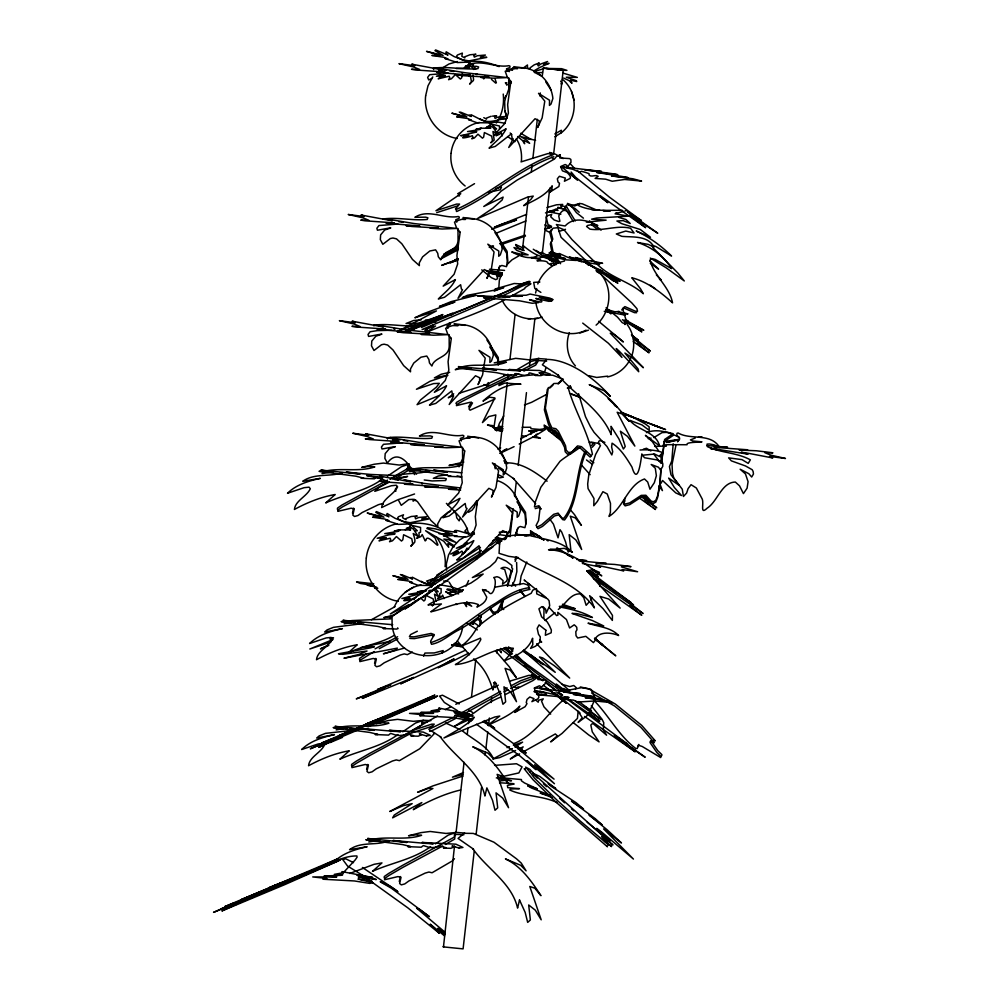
<?xml version="1.0" encoding="UTF-8"?>
<svg xmlns="http://www.w3.org/2000/svg" width="999" height="999" viewBox="0 0 999 999"><rect width="100%" height="100%" fill="white"/><g stroke="black" fill="none" stroke-linecap="round" stroke-linejoin="round"><path stroke-width="1.5" d="M405.332 529.907L408.728 527.372L410.527 527.484L413.324 528.983L418.281 536.575L413.236 533.516C413.823 536.338 416.571 541.87 413.661 543.444L410.851 546.241L412.699 543.606L411.775 538.711L403.608 534.74L402.809 539.822L401.486 541.046L396.416 536.55L392.445 540.796L389.548 541.745L390.809 539.71L390.122 538.236L379.021 540.859L381.106 539.01L386.288 537.837L377.185 538.249L388.948 534.815L394.617 534.228L395.042 533.628L384.765 533.616L398.464 531.306L400.162 529.895L394.468 531.018L400.162 529.895L410.514 529.92L409.74 525.874L410.527 525.049L420.554 527.447L420.542 532.155L418.956 532.767L419.155 535.889L416.72 538.349L420.866 536.588L422.202 534.577L425.187 540.934L426.011 540.184C426.423 534.128 434.802 543.269 437.275 545.217L437.937 544.892L435.002 537.912L425.586 530.719L443.718 541.221L448.701 547.265L447.877 543.593L454.333 546.815L454.17 545.841L443.856 539.06L448.176 539.61L455.994 542.494L441.371 533.728L426.885 528.496L427.46 527.709L435.264 528.846L446.216 531.868C435.851 524.775 422.24 522.09 409.715 523.551L417.295 530.719L415.534 531.031M429.657 730.681L429.657 731.343L432.929 730.244L456.481 718.031M456.256 68.556L469.293 68.019L468.519 64.023L469.305 63.212L473.551 64.223M485.914 128.234L488.948 125.974L490.546 126.074L493.044 127.41L497.39 133.591L492.969 131.456L494.18 140.072L490.834 142.82L492.482 140.472L491.658 136.089L484.378 132.555L483.653 137.1L482.467 138.187L477.947 134.178L474.413 137.962L471.815 138.811L472.939 136.988L472.327 135.677C467.107 138.087 455.432 139.223 468.906 135.315L460.776 135.689L476.348 132.093L476.723 131.556L467.544 131.556L479.782 129.483L481.293 128.222L476.211 129.233L481.293 128.222L490.534 128.247L489.847 124.638L490.546 123.888L499.5 126.036L499.5 128.834M543.831 618.119L543.993 609.315L542.857 607.142M460.089 518.506L459.165 520.891L456.73 517.794L456.156 514.31L454.033 510.889M660.913 463.386L661.163 457.992L660.139 455.144M599.862 586.251L599.45 582.042L593.543 578.296M421.665 724.962L421.853 721.965L422.989 720.217L430.869 720.679M494.792 466.758L494.98 463.761M495.154 468.756L495.342 465.746M498.813 288.137L499.325 280.432L501.885 272.902M660.926 468.506L659.852 483.716L657.579 495.816L655.806 500.337L653.296 501.81L651.073 501.023L645.891 495.254L641.196 495.379L629.72 502.872L625.137 504.095L623.513 502.26L625.386 497.902M661.35 462.425L664.635 439.473L673.126 433.691L667.707 432.317L662.05 432.604L653.833 437.587M661.051 468.768L659.877 485.489L657.604 497.589L655.819 502.11L653.309 503.583L651.098 502.797L645.916 497.027L641.221 497.152L629.732 504.645L625.149 505.869L623.526 504.033L624.937 500.761M661.475 462.687L664.647 441.246L673.139 435.477M337.412 509.365L337.512 508.104L341.92 505.032L387.55 480.119M359.49 659.627L359.59 658.366L366.471 653.858M351.548 765.646L351.648 764.385L356.056 761.313L369.63 753.408L404.358 734.977M384.203 877.759L384.303 876.498L388.711 873.426L402.285 865.521L454.333 837.087L454.508 834.078L455.644 832.342L464.722 833.104M673.189 443.831L671.803 460.876L669.442 466.583L670.928 474.662L679.27 485.414L668.631 478.084L674.387 487.524L681.505 495.529L675.786 492.919L662.537 480.482L660.951 483.341L659.777 483.591L662.449 490.621L658.803 486.001M472.539 533.566L472.727 531.593L474.45 534.015M462.475 72.777L461.688 77.797L460.377 78.996L455.369 74.563L451.461 78.746L448.588 79.695L449.837 77.685L449.163 76.224L438.199 78.821L440.259 76.985L445.379 75.824L436.388 76.249L448.002 72.852M563.623 699.799L563.686 699.737C546.628 713.96 535.264 735.077 513.836 743.606M474.213 851.26L463.086 948.875L443.469 946.902L454.52 845.978M456.118 832.042L464.06 762.312M467.232 734.427L467.944 728.221M468.469 723.576L469.006 718.93M471.466 697.24L475.711 660.052M479.595 625.961L480.831 615.122M499.537 450.874L507.305 382.704M507.842 378.059L508.191 374.95M509.952 359.465L515.072 314.523M521.778 255.644L522.14 252.547M522.664 247.902L528.496 196.766M531.318 171.978L532.017 165.784M532.904 158.029L537.325 119.306M539.972 96.054L540.322 92.957M542.257 75.912L543.406 68.044L563.186 70.355L553.646 154.021M476.148 834.215L481.443 787.736M485.152 755.194L485.502 752.097M485.864 749L487.799 731.955M488.511 725.761L489.385 718.019M491.158 702.522L491.683 697.876M496.803 652.934L497.152 649.837M501.748 609.552L502.809 600.262M510.039 536.725L513.224 508.841M514.635 496.441L516.221 482.505M518.169 465.459L526.461 392.632M529.458 366.296L534.94 318.256M542.345 253.184L549.762 188.112M477.547 500.599L475.337 516.608L476.111 524.975L472.515 535.339L461.6 547.152L473.826 540.634C470.229 548.526 462.699 553.896 456.743 560.002L462.962 558.291L479.058 545.741L479.82 550.062L480.894 550.774L476.436 559.353L425.487 595.779L422.477 597.502L438.711 585.539L410.601 605.444L404.907 608.94L419.742 598.538L389.785 617.794L409.053 604.595L390.322 613.948L426.448 590.084L418.906 594.467M547.352 389.26L544.393 409.89L548.339 423.876L550.899 429.558L554.857 430.307L557.38 432.942L564.535 447.265L565.234 451.798L567.557 454.183L570.791 453.696L576.56 447.515L580.456 448.276L590.109 457.08L591.458 455.906M519.817 584.752L521.091 576.048L526.81 561.95M641.882 453.871C640.946 459.99 637.824 486.975 631.967 467.057C626.61 458.254 620.879 448.838 612.075 443.169L611.625 447.003L612.712 451.76L611.813 454.945L607.055 446.603L594.043 432.317L590.496 426.785L585.489 416.708L578.583 393.706M675.861 445.704L672.04 464.41L672.489 473.314L673.788 478.009L682.28 489.248L683.441 496.478L686.613 493.094L688.086 488.598L691.046 484.677L696.353 488.012L701.748 498.126C704.745 502.222 699.275 515.746 707.08 508.241C717.632 501.535 721.465 482.305 735.351 482.055L739.547 485.876L743.443 493.618L747.102 488.174L748.076 481.68L745.466 473.938L740.147 469.23L748.85 473.726L751.685 477.023L753.458 474.013L753.121 471.491L752.197 469.717L745.504 465.959L731.393 460.876L728.633 457.867L741.995 459.627L748.226 463.374L750.374 459.852C737.012 452.497 721.003 453.022 707.255 446.578L707.03 444.105L709.415 443.981L714.16 444.867L719.717 447.49C710.464 432.355 690.858 440.447 678.109 432.967L676.985 433.341L676.785 435.177L679.645 438.074L677.634 441.783M484.99 76.199L483.778 78.896L483.166 77.86M352.485 513.124L353.596 508.154M374.563 663.386L375.674 658.416M366.621 769.405L367.732 764.435M399.275 881.518L400.387 876.548M425.661 95.729L427.984 85.839L432.792 76.923M451.061 153.322C452.572 138.212 464.66 125.187 479.545 122.44M366.308 557.991C367.982 541.558 380.819 527.072 397.028 523.763M462.674 626.935C457.043 665.596 396.865 665.147 392.195 625.886M506.106 95.692L504.682 101.573L504.92 110.664M535.564 293.032L536.663 288.511M569.343 332.617C565.359 343.743 567.12 357.192 575.436 365.884M631.655 356.181C635.426 345.691 633.978 333.616 627.26 324.638M661.65 755.731L661.925 754.67L657.804 750.686L650.961 740.709M507.217 585.826L511.213 570.966M507.767 586.138L511.763 571.278M624.937 324.563L625.486 322.527M594.48 700.224L595.129 697.926L591.321 689.647L589.922 688.998L581.368 687.699L566.72 690.496M638.199 746.665L638.823 744.455M584.802 452.01C575.324 473.014 578.109 499.975 563.811 518.294L561.888 517.969L558.091 513.111L553.708 514.31L541.745 524.725L537.275 527.035L536.088 525.486L538.586 520.504L540.172 507.467L538.923 505.719L534.453 506.955L535.427 501.648L540.834 487.262L559.989 461.338C566.258 456.143 573.351 452.41 579.795 447.552M586.001 452.285C576.223 473.701 579.07 501.198 564.572 519.967L562.662 519.63L558.853 514.785L554.47 515.971L542.507 526.386L538.036 528.696L536.85 527.147M476.473 500.974L474.325 507.117L472.14 510.114L468.543 512.275M590.821 600.049L591.72 597.502M499.687 266.046L497.102 273.301L498.076 276.785M515.521 534.34L517.594 528.533M515.084 536.251L518.194 527.547L520.267 526.498L524.912 527.684L526.248 522.202L525.474 512.287L514.198 494.892M514.997 559.702L516.033 556.967M515.147 561.488L516.695 557.405M502.784 599.999L497.602 610.963L494.83 612.375L492.782 611.588L490.372 608.166M503.446 600.474L497.752 612.749M589.66 711.263L593.993 701.298M575.536 689.098L576.148 687.599L573.738 685.489L569.792 686.575L561.6 684.178M455.944 403.621L456.481 402.41L461.638 399.363L511.463 375.075M427.834 583.453L428.096 582.879L426.848 583.791M465.996 586.213L468.606 580.569M545.879 367.757L545.017 370.954L541.383 373.801M537.762 284.003C542.32 272.552 552.347 263.611 564.485 261.064M631.006 357.417C626.922 367.32 617.894 374.687 607.454 376.948M496.291 123.014C502.247 114.623 504.358 104.196 503.234 94.068M394.18 607.28C398.776 595.991 409.041 587.15 421.116 585.002M452.959 546.915L448.539 554.982L446.366 563.923L446.528 570.054M511.75 585.926L514.697 580.531L516.858 571.578L516.62 562.437M468.531 406.93L471.316 402.122M546.041 692.944L536.101 690.671L534.09 691.62M503.758 415.959L499.488 423.126L496.74 430.906L493.931 427.547L495.841 414.91L488.761 416.595L482.467 422.565L494.88 397.914L489.547 397.202L482.992 401.123C493.394 391.633 506.356 383.404 520.954 384.203L504.745 383.054L498.963 385.602L499.3 384.303C510.152 376.623 524.712 375.462 537.674 374.613M408.853 463.936L407.717 465.684L407.53 468.693L394.218 476.386M409.215 465.934L408.079 467.682L407.904 470.679L398.576 476.073M422.215 723.95L423.351 722.215L427.472 722.09M324.238 743.83L324.45 745.054C320.866 752.846 309.34 756.98 308.566 765.734C321.241 758.853 335.065 753.209 349.313 750.786L339.835 759.203C359.041 750.536 380.544 747.302 397.939 734.552M589.085 712.612L586.488 716.258L578.109 722.402L582.23 717.744L578.159 711.226L577.434 718.418L562.087 733.378L550.674 741.895L557.305 735.826L555.332 733.94L522.302 752.397M504.445 98.239L506.618 95.242L508.778 89.098L508.703 77.672M459.003 466.833L462.612 458.691L462.537 447.252M554.757 136.776L561.276 132.805L561.363 130.232L554.857 133.953M498.051 778.745L501.248 777.784L521.428 779.545L521.403 780.806L524.512 782.966L537.412 788.848L527.659 785.776L531.443 787.999L550.399 795.441M414.31 499.3L412.949 500.998L415.734 499.85M677.597 441.458L679.645 439.123M588.96 602.16L586.151 605.319L583.791 597.714L580.382 593.93C570.591 592.994 565.309 604.67 558.316 609.427M596.091 325.137C610.277 312.974 613.324 290.135 601.785 275.187M578.071 205.045L579.72 203.509L582.167 203.784L597.115 210.24M591.47 445.591L594.13 442.669L589.348 442.445M592.232 447.252L594.892 444.33M343.132 872.926L355.232 859.889L357.105 857.167L356.893 855.956C343.057 855.706 330.02 864.235 316.945 868.456L322.714 866.32L273.551 885.776L268.631 887.899L281.393 882.841L241.571 899.487L260.789 891.682L213.536 912.362L340.771 859.577L334.303 861.65C343.032 853.009 355.432 849.375 367.12 846.752L349.563 849.674C360.402 841.545 375.05 845.579 387.2 841.495M531.58 535.464L530.956 534.178L524.512 536.026M561.276 132.805C577.722 120.067 578.796 92.495 562.412 79.283M431.343 587.275L432.055 586.525L431.318 585.177L432.942 585.002M453.121 546.69L459.54 539.997L464.81 536.8M566.071 206.331L564.872 207.58L573.314 221.566M454.458 858.715L452.31 860.938L432.067 872.764L428.921 872.04L425.174 873.101L408.891 880.956L404.745 883.94L401.311 884.877L399.65 883.516L401.036 877.297L397.927 876.598L384.565 879.744L384.665 878.483L389.086 875.411L402.647 867.507L442.707 846.003M431.705 580.419L429.083 583.029L432.367 583.516L435.002 580.894M554.994 612.649L545.142 620.466M506.68 264.885L512.075 259.777L518.518 256.056M499.25 540.284L497.689 541.758L499.35 541.408L492.532 546.678L482.492 552.197M549.812 388.037L552.922 385.139M562.4 379.395L558.066 383.404L553.896 383.516L549.762 387.4L548.326 387.649L545.367 408.266L549.313 422.265L551.885 427.934L555.844 428.696L558.366 431.331L565.521 445.654L566.208 450.187L568.543 452.572L571.765 452.085L577.547 445.891L581.43 446.665L591.096 455.469L592.444 454.295C587.612 431.031 574.45 410.489 568.156 387.624L570.329 385.776M558.166 384.016L561.413 381.006M498.251 133.579L496.078 135.777L499.787 134.203L500.974 132.405L502.36 135.827M552.335 229.595L549.687 231.98L551.91 240.584L550.337 243.831L552.172 253.496L558.029 262.587M442.707 571.59L435.389 577.484L435.926 578.758M568.256 388.311L570.441 386.463M397.365 486.588L395.292 489.31L395.854 491.246M556.106 264.673L553.146 262.962L556.418 263.524L558.041 262.45L556.843 261.688L542.582 256.83L539.185 258.217L531.006 257.617L540.634 259.503L540.072 260.152C530.044 261.788 547.739 259.24 547.727 263.049L551.585 265.297C548.089 262.687 553.621 263.124 555.082 264.648M464.185 68.007L467.532 65.509L469.293 65.609L472.065 67.095L473.838 69.48M435.726 577.385L431.193 580.769M413.836 599L415.921 597.315M421.166 593.106L423.539 591.208M621.69 309.94L624.025 308.079L634.427 312.65L636.663 312.724M423.376 591.308L419.717 593.98M523.488 67.882L527.46 64.997L527.447 68.069L530.244 68.906L530.119 67.82L534.228 64.835L539.273 62.937L537.537 64.373L538.299 65.984L540.746 63.998L547.564 61.526L543.481 64.673L549.075 63.324L539.71 67.482L534.253 70.692L534.552 71.716M467.432 528.321L464.847 531.031L466.933 532.704L469.018 532.979M390.022 479.358C400.861 471.228 415.522 475.262 427.672 471.178M517.519 753.745L510.252 758.99L519.63 753.858M469.955 624.687L478.184 619.005L478.309 617.195M421.94 592.245L492.944 546.84L476.436 559.353L502.759 530.606L506.843 532.567L506.918 535.701L505.332 539.398L509.84 529.757L512.475 513.011L506.218 505.194L517.232 512.112L517.145 517.295L518.718 515.921L520.579 510.339C518.306 497.34 510.776 484.977 497.652 480.694M421.366 327.51L490.284 298.127M505.182 450.062L499.925 453.121M481.268 550.437L426.998 584.315M479.97 553.758L432.105 583.678M643.393 449.163L646.49 448.264L650.861 450.986M433.504 324.812L424.95 330.644L427.197 329.907M480.457 547.365L436.613 575.299M441.446 68.556L448.963 63.998L457.38 61.538M413.411 587.25L404.982 592.37M423.601 656.156L424.962 653.059L434.29 652.934L443.156 650.574L441.97 653.246M387.4 476.198L401.448 466.708L409.203 464.085M371.378 619.767L394.98 606.68M402.722 731.78L415.584 722.989L423.339 720.366L413.361 721.328L397.54 719.355L388.311 720.529L375.886 723.651L383.029 722.739L388.961 723.189C373.102 728.583 355.457 723.825 339.073 727.397L336.163 729.894L343.693 728.608M435.377 843.905L448.239 835.102L455.994 832.479L446.016 833.441L430.194 831.468L420.966 832.642L408.554 835.763L415.684 834.852L421.615 835.301C405.769 840.708 388.124 835.938 371.728 839.522L368.818 842.007L376.348 840.733M375.1 648.826L397.602 636.75M374.238 651.535L359.952 660.351L359.852 661.613L373.214 658.466L376.323 659.153L374.925 665.371L376.598 666.745L380.02 665.809L384.178 662.812L400.449 654.969L404.208 653.908L407.355 654.632L412.375 652.072M512.4 748.601L492.807 759.015L499.488 757.667L515.596 750.549M514.997 747.09L522.614 742.12L513.449 745.379M405.694 734.215L437.562 715.933M412.712 732.354L369.992 755.394L356.418 763.298L352.01 766.37L351.91 767.632L365.259 764.485L368.381 765.172L366.983 771.39L368.656 772.764L372.078 771.827L376.236 768.83L392.507 760.988L396.266 759.927L399.413 760.651L419.655 748.813L434.64 733.291L433.928 732.654M445.379 844.467L454.695 839.073L454.882 836.076L456.006 834.327L463.898 834.777M474.537 183.654L457.654 193.756L460.751 193.756L435.951 210.752L456.58 204.083L459.577 204.096L455.507 208.903L455.856 209.603C489.96 194.68 517.944 167.482 553.084 154.795L551.535 153.546L547.752 153.634L521.003 161.913M453.696 393.793L448.251 397.777L453.221 395.604M458.404 714.622L500.511 691.408M460.564 715.808L501.311 693.331M382.592 478.933C365.609 491.496 344.405 494.28 325.699 502.934L335.177 494.517C320.929 496.928 307.105 502.584 294.43 509.453C295.204 500.699 306.73 496.565 310.314 488.773L309.066 487.162L304.058 487.687L287.512 493.256C296.228 484.615 308.629 480.969 320.329 478.359L302.759 481.281C314.323 472.977 329.682 477.085 342.57 472.727L341.845 472.614M492.682 540.696L498.026 538.523L501.748 541.096M430.606 846.665C413.211 859.427 391.695 862.661 372.49 871.328L381.968 862.911L374.101 864.31L349.737 873.463M505.469 694.48L532.966 680.569L538.161 676.822L539.248 676.548L537.799 679.557L545.591 680.069L546.341 680.868L545.242 683.641L539.735 688.698L540.596 686.55L539.497 685.764L534.852 687.762L534.59 691.77L537.862 693.531L538.548 695.217L538.861 697.327L537.799 698.963L531.893 701.673L533.99 698.626L529.82 696.99L527.035 699.4L526.248 702.534L526.985 703.646L525.099 706.718L514.772 712.424L517.919 709.789L519.842 706.106C510.976 714.984 499.1 720.092 487.837 725.249L499.787 716.046L494.692 717.032L443.918 737.961L461.063 727.984L472.352 719.979L474.338 717.27L454.308 726.36C470.042 717.12 483.279 704.095 500.499 697.19M465.509 650.187L415.671 673.289L377.497 689.485L390.734 684.727L356.281 698.863L384.116 688.461L362.287 698.388L413.661 677.409L400.649 683.828L443.494 664.572L454.07 658.865L438.024 667.707L449.7 662.624L468.556 653.221M503.146 450.724L506.868 448.738M504.483 689.298L507.13 687.886M511.101 685.776L520.379 680.843L532.529 676.485L531.768 675.312L528.583 675.424L509.465 681.256M503.971 691.932L507.942 689.822M510.589 688.411L521.191 682.779L533.341 678.421L532.567 677.235M386.588 482.817L342.282 507.017L337.874 510.089L337.774 511.351L351.136 508.204L354.245 508.903L352.847 515.109L354.52 516.483L357.942 515.546L362.1 512.562L378.371 504.707L382.13 503.646L383.316 504.208M379.27 648.663L397.977 638.748M454.295 716.832L428.846 729.42L434.24 724.15L431.755 724.15L411.825 730.669L420.492 725.823M537.837 255.607C529.632 260.327 519.393 255.844 511.75 251.923L522.802 254.695L528.134 254.857L516.645 250.324L513.961 247.54L524.138 250.499L518.981 248.177L516.421 246.303L515.646 244.505L523.663 248.214L523.364 245.791C529.07 250.537 535.327 255.107 542.582 256.83M547.502 393.931L531.605 402.31L524.438 404.982M520.666 438.761L535.651 431.019L544.667 428.434L545.729 429.233L534.69 436.176L519.193 444.068M445.542 252.809L457.929 246.366M516.071 370.154L531.068 361.451L536.763 359.952L539.01 358.404L529.607 359.89L515.696 358.329L494.18 362.887L506.418 362.175C490.384 368.918 470.517 361.039 455.269 369.692L464.16 368.032L470.691 368.132M445.292 709.69L450.537 706.98M455.769 704.283L498.301 685.139M519.505 371.104L535.139 363.124L538.036 358.541L546.153 359.091M518.693 373.763L477.46 393.494L462.125 401.361L456.968 404.408L456.418 405.619L469.88 402.322L472.502 402.922L469.018 408.916L470.067 410.202L494.905 399.013M523.901 371.104L535.626 365.122L538.523 360.539L546.64 361.089M514.098 446.653L500.199 453.221M518.306 749.287L523.126 746.852L520.417 750.749L520.779 751.423M458.004 249.887L441.308 258.666L442.445 257.193L458.441 248.064L443.643 254.133M515.022 141.608L513.723 141.334M505.169 299.413C479.283 313.748 452.485 321.278 425.699 332.642L435.539 326.011L422.102 329.508L495.329 298.339M509.228 297.39L524.8 288.574L525.087 287.55L530.968 283.816L529.97 283.304C518.918 286.226 509.44 294.081 498.139 297.14M456.855 604.482L455.532 604.208M417.32 631.218L410.601 634.565L409.403 636.65L413.986 636.863L431.044 633.428L434.34 634.64L430.606 641.221L431.093 642.544C454.87 634.502 473.951 615.584 495.604 603.246C506.243 596.141 516.708 589.235 529.545 587.649L527.647 584.902L523.513 583.566L511.775 585.676L506.68 585.052L495.392 587.112M464.223 543.693L466.57 542.544M507.954 374.238L486.738 384.415L458.916 393.356M563.186 70.355L543.144 68.169M443.044 946.702L444.243 946.528M394.568 635.139C380.07 644.043 362.712 645.466 347.777 653.184L357.255 644.767C343.007 647.19 329.183 652.834 316.508 659.715C317.282 650.961 328.808 646.828 332.392 639.035L331.144 637.412L326.136 637.936L309.59 643.518C318.306 634.865 330.706 631.231 342.407 628.621L324.613 632.005L327.148 629.882L333.404 627.347L361.313 623.751M415.821 703.895L416.77 703.446M319.043 867.444L319.98 866.995M327.972 645.304L320.429 648.863L328.808 645.391M494.255 291.184L499.737 288.661M497.939 449.15L500.674 447.902M472.839 534.49L466.146 537.062L454.42 536.376L457.142 535.988L453.271 535.464L445.342 536.138M467.732 543.031L456.368 548.226L465.222 545.879L450.711 554.083L458.479 551.623C446.328 558.953 457.292 554.857 461.863 551.098L462.737 552.247L462.038 554.345L464.36 552.834L466.97 548.164L468.656 548.938M418.082 702.859L434.915 695.079L362.45 725.724M321.291 866.408L338.124 858.641L224.688 906.667L234.066 902.909M322.515 743.244L317.819 745.416L320.829 744.193M233.866 903.183L221.041 908.965L224.038 907.754M452.422 314.298L449.95 315.384L452.647 314.21M447.589 575.686L442.669 577.847L448.039 575.499M332.605 637.874L329.932 639.048L333.541 637.874M385.364 717.082L389.523 715.284M392.295 714.085L396.441 712.287M399.213 711.088L403.371 709.29M406.131 708.091L410.289 706.293M292.732 878.833L296.89 877.035M299.65 875.836L303.808 874.038M306.581 872.839L317.657 868.044M333.054 639.497L309.827 649L330.731 642.07M324.5 744.967L318.656 747.389L333.042 740.796L322.315 745.104L324.712 744.018L361.85 728.308M494.592 296.341C506.793 292.857 517.295 284.678 529.233 281.306L530.232 281.818M367.869 726.872L435.751 697.065L366.133 726.498M491.708 229.258L516.558 220.005L502.609 223.888L494.318 227.273L526.498 214.398M525.874 220.966L496.653 233.042M330.145 742.557L342.52 737.374M490.497 298.376L465.784 308.629L425.761 323.127L442.744 314.972L418.406 323.127L397.764 331.393L436.413 310.926L414.897 317.769L422.677 314.011L454.907 302.035L439.41 306.456L451.011 301.661L476.111 295.292L469.842 295.667L462.225 297.752L467.32 295.329L499.737 289.161L503.771 287.562L495.067 289.036L514.148 283.504L521.341 283.928L529.108 281.968L493.231 297.227M553.846 156.706C518.706 169.393 490.721 196.591 456.605 211.513L456.256 210.814M571.84 205.657L579.72 203.509L574.675 206.019L567.432 203.409L569.33 205.294M452.372 313.286L411.6 329.945L433.429 320.005L405.594 330.407L442.682 314.535M441.009 577.434L447.802 574.637M332.205 738.81L321.478 743.119L351.011 730.531L325.462 733.366L319.205 735.901L316.671 738.024L334.465 734.64C322.764 737.25 310.364 740.883 301.648 749.537L318.194 743.955L323.201 743.431M457.155 259.965L450.149 262.812L458.329 259.877M558.891 231.468L565.509 229.308M389.36 482.092L379.021 487.437L374.775 491.321L391.321 485.751L396.328 485.227L397.577 486.85C393.993 494.63 382.467 498.776 381.68 507.529L398.151 499.637L414.56 493.981M395.104 479.832L407.592 476.423L392.557 478.871M491.133 116.271L486.538 118.069L486.501 119.131L483.803 117.632M432.654 578.808L427.997 580.631L427.947 581.705L426.536 580.993M463.474 772.514L452.46 777.185L462.887 774.475M458.191 259.066L441.633 265.372L456.843 259.977M483.141 590.859L486.038 589.772M421.953 483.841L422.614 483.591L421.653 483.391M454.832 259.852L458.141 258.666M551.411 261.463L552.622 261.014L543.019 255.195L551.535 259.84M457.33 205.994L436.7 212.662M432.555 726.086L412.624 732.604M502.759 244.043L525.511 236.026M507.017 747.627L509.515 746.74M489.248 247.365L492.882 246.104M544.954 229.333L551.423 227.123L545.229 228.671M499.962 243.681L525.199 235.14M496.303 777.946L518.868 772.926L522.077 766.857L516.495 763.748L494.58 765.384M545.479 212.949L560.539 207.555L562.674 204.433L556.48 204.807L547.04 207.542M489.71 247.465L492.157 246.641M500.312 243.893L502.809 243.057L500.699 243.756M586.063 330.145C565.709 340.759 539.66 325.624 536.076 303.733M579.895 333.004L588.448 330.157M607.704 376.136L596.715 377.46L588.648 375.636M490.684 247.04L493.543 246.091M404.558 648.039L383.416 653.808L395.042 650.249L397.377 648.114L343.956 658.229L359.128 654.382L367.033 651.023L342.669 654.32L338.461 653.783L370.517 647.864L374.313 646.803L360.789 647.564L390.247 641.296M432.142 78.284L428.746 79.957L427.597 77.435L429.657 74.713L440.834 73.776M390.809 478.583L394.692 477.597M695.316 437.987L690.459 439.897L692.732 440.996L701.96 441.833C698.363 442.482 685.526 441.908 687.05 444.73L668.356 444.667L663.036 445.104L666.333 446.041L654.657 446.403M439.048 395.554L417.058 404.67L420.579 399.9L436.376 387.15L439.31 383.329L433.691 383.566L416.433 389.26L430.119 381.231L447.877 375.299M559.315 606.368L564.535 606.381L575.199 608.728L562.449 604.233M450.512 511.351L448.226 512.037L441.009 517.907L437.712 523.851L437.774 526.66L430.931 520.504L417.357 501.473L413.124 499.3L408.766 499.562L401.261 505.332L398.751 500.686M502.297 300.437C508.866 314.972 527.035 322.552 542.032 317.07M460.589 789.997C443.806 793.93 428.284 801.373 413.299 809.677L421.84 802.559L392.632 817.844L394.255 815.059L412.175 803.621L403.334 805.669L389.772 811.5L432.917 788.498L428.783 788.286L417.594 792.294L432.917 785.901L463.061 776.023M625.262 210.889L626.573 210.514M392.669 615.234L383.828 617.632L390.971 616.72M443.519 536.201L449.275 534.74L441.808 534.14M495.666 188.661L501.498 187.113L500.337 189.748L488.361 192.457M623.938 211.226L615.084 213.823L628.658 216.146L596.59 218.019L591.62 219.181L606.131 220.167L586.326 222.153M428.746 471.066L429.82 470.804L425.487 470.417M646.44 432.617C657.379 428.271 669.305 432.342 679.245 437.337M388.286 841.383L389.36 841.121L388.636 841.008M567.307 388.062L571.266 387.113M678.721 439.96L666.495 442.445L678.296 439.523L664.01 441.546M468.993 60.902L486.788 57.33L480.307 57.193L485.402 55.045L477.372 55.719L474.313 57.118L473.726 55.232L475.911 54.208L469.955 54.783L464.872 56.768L464.822 57.942L461.838 56.281L462.375 53.084L457.467 54.995L456.618 56.119L457.53 57.48L462.013 59.69L468.993 60.902L469.143 62.063L457.392 62.562L444.98 58.529L447.952 58.891L443.893 57.268L431.868 55.444L439.735 55.382L426.548 51.361L443.094 55.444L434.977 50.612L435.664 49.95L447.989 55.057L445.804 53.347L446.191 51.798L454.145 56.593L468.056 61.938M479.895 118.706C488.012 124.8 497.527 119.106 506.368 118.581L500.511 118.456L505.119 116.508L497.852 117.12L495.079 118.382L494.555 116.671L496.528 115.759L492.482 116.146M410.214 522.714L428.234 519.093L421.678 518.956L426.835 516.77L418.706 517.47L415.596 518.868L415.01 516.958L417.22 515.934L411.188 516.508L406.031 518.518L405.994 519.705L402.972 518.031L402.522 516.87L403.509 514.785L398.526 516.72L397.677 517.857L398.589 519.243L403.134 521.478L410.214 522.714L410.364 523.876L398.464 524.388L385.876 520.304L388.898 520.679L384.777 519.03L372.602 517.182L380.569 517.12L367.207 513.036L383.978 517.17L375.749 512.287L376.448 511.613L388.936 516.795L386.713 515.059L387.113 513.486L395.179 518.356L409.265 523.763M421.253 581.281C425.237 584.053 430.819 584.952 435.502 583.691M648.226 438.661L651.036 438.124M536.013 434.428L537.325 434.19M438.836 70.43L441.558 69.942M392.669 440.01L400.099 439.872M474.238 69.118L475.986 68.806L472.564 65.322M495.017 129.246L496.59 128.971L489.822 122.552L497.902 122.09L505.244 123.277M441.608 579.295L436.451 580.394M436.575 591.945L438.174 591.67L435.052 588.473M331.056 472.077L322.028 473.613L324.937 471.128C341.321 467.544 358.978 472.315 374.825 466.908L368.893 466.458L361.75 467.37L374.175 464.248L383.404 463.074L399.225 465.047L407.517 463.898M418.319 470.154L409.29 471.69L412.2 469.193C428.583 465.609 446.228 470.379 462.087 464.985L456.156 464.535L449.013 465.447L463.823 462.05M351.636 622.589L344.106 623.875L347.015 621.378L351.948 620.579L390.759 618.868M449.687 372.315L441.158 374.263L434.378 377.897L447.377 375.174M534.078 688.211L540.471 688.086L547.976 689.322M500.387 780.881L506.78 780.119L511.5 780.731L498.314 778.858M543.756 68.706L533.853 71.616L534.852 72.74M700.074 437.137L701.947 436.888L698.438 437.075M535.214 508.616L539.685 507.38L540.934 509.128M488.848 545.741L491.296 544.917L498.114 539.647L496.453 539.997L498.026 538.523L495.317 537.587M445.579 581.543L448.076 581.143L443.556 581.056M421.253 319.78L413.598 320.517L406.056 323.489L416.77 323.351L419.068 323.976L418.369 325.662C403.496 327.085 388.611 323.089 373.788 325.237L373.963 325.911M447.327 474.762L438.361 475.999L433.316 478.334L444.031 478.196L446.328 478.821L445.629 480.507L432.092 480.956L424.25 479.982M576.348 260.464L565.059 259.79L547.052 254.807L565.521 258.666L552.285 254.733L548.988 252.959L560.589 255.919L550.486 251.698L559.802 254.72L559.178 253.471L568.006 257.417L580.806 261.476L598.176 264.385L599.6 264.448L594.318 262.437L602.609 263.311L591.308 260.789L592.981 260.739L587.949 260.951L577.222 257.892L575.399 257.555L580.032 259.59L569.18 257.03L581.755 261.588M533.791 432.305L530.694 432.617L531.031 434.328M397.927 224.051L378.933 225.549L376.873 228.272L377.422 230.22C380.656 229.782 386.526 228.384 390.771 227.922L384.677 230.032L380.631 234.877L380.332 239.648L382.829 244.293L390.334 238.524L392.957 238.012L396.516 238.861L401.848 243.781L412.5 259.465L419.355 265.622L419.293 262.812L422.589 256.88L429.795 250.999L435.614 249.862L437.737 253.284L438.311 256.768L440.734 259.852L441.67 257.467C446.228 250.499 457.954 250.499 458.054 239.935L457.979 228.509M402.485 442.794L383.491 444.305L381.431 447.028L381.98 448.963C385.214 448.539 391.084 447.14 395.329 446.678L389.235 448.788L385.189 453.621L384.877 458.404L387.387 463.037C397.889 448.264 409.665 463.911 414.597 474.6M640.034 450C647.502 449.5 655.344 449.937 662.312 452.397L659.715 456.555L654.582 454.046L642.482 455.219L644.517 457.742L656.73 459.865L662.287 462.287L662.837 463.936L662.712 466.483L660.539 470.042L658.478 467.232L651.186 464.485L655.294 468.219L656.368 475.711L654.32 482.729L649.974 489.223L647.714 482.03L644.492 478.971C627.921 484.89 623.813 507.205 608.99 516.446L610.401 512.362L610.489 503.334L607.255 493.993L602.909 491.695L597.315 501.486L593.781 505.744L593.968 498.451L588.061 488.623L587.674 484.003L588.811 474.812L595.629 454.408L600.474 445.579L598.326 443.206L598.838 441.246L599.949 440.596L604.87 442.332M471.316 533.016L473.826 532.817M382.629 219.043C397.44 216.908 412.337 220.891 427.21 219.468L427.909 217.782L425.611 217.158L414.885 217.295C428.509 208.516 443.968 219.193 458.241 216.508L459.265 217.033L459.103 218.356L455.756 219.743L456.805 222.178M398.426 479.595L396.74 479.72L398.289 479.882M393.768 329.058L395.354 328.746L394.393 328.546M542.544 430.007L528.671 430.969L536.5 431.393M526.023 535.939L528.846 535.751M546.203 68.444L561.588 68.681L566.92 70.367L558.391 70.242M426.973 584.84L429.47 584.715M469.293 65.609L465.247 66.371L469.293 68.019M490.546 126.074L486.875 126.761L490.534 128.247M410.527 527.484L406.418 528.259L410.514 529.92M527.934 318.743L530.606 318.631M522.24 427.322L530.656 427.247L530.993 428.733L541.446 429.558M535.951 318.394L537.799 318.319M604.033 211.276L610.177 211.064L602.809 210.477M536.363 72.702L542.432 72.54M461.663 476.898L448.326 476.323L451.061 476.248L443.044 474.25L406.281 469.38L420.092 470.192L408.116 468.131L441.558 471.69L447.352 472.09L433.504 470.154L461.8 472.789M381.78 478.946L376.511 477.097L374.413 478.821L361.076 478.246L363.798 478.171L355.781 476.173L319.031 471.303L332.842 472.115L320.854 470.054L357.929 473.888L360.09 474.013L346.241 472.077L370.641 474.45L400.674 475.786M439.098 533.803L452.297 533.953L444.343 531.456L444.867 530.669L456.655 532.38L454.445 531.331C454.22 527.672 471.191 536.588 474.125 533.691M499.275 532.205L506.843 532.042M545.679 694.367L538.061 694.954M392.083 330.232L377.347 330.619L370.105 331.743L368.032 334.465L368.594 336.413C371.815 335.976 377.684 334.578 381.93 334.116L375.849 336.226L371.79 341.059L371.491 345.841L374.001 350.487L381.506 344.717L384.116 344.193L387.674 345.055L393.007 349.962L403.671 365.659L410.514 371.815L410.452 369.006L413.748 363.062L420.966 357.192L426.773 356.044L428.896 359.465L429.47 362.949L431.893 366.046L432.829 363.661C437.387 356.693 449.113 356.693 449.213 346.129L449.138 334.702M426.186 590.933L422.677 590.921L417.52 591.932L422.677 590.921L421.141 592.195L408.753 594.293L418.044 594.293L401.885 598.488L410.127 598.101C396.466 602.06 408.304 600.911 413.586 598.463L414.21 599.8M428.534 590.933L432.043 590.933L429.907 590.197M622.352 210.352C607.879 210.015 592.419 211.838 578.883 205.757M550.099 549.263L559.902 550.362L566.383 553.721M549.163 259.178L549.65 260.09L549.163 259.178L550.886 259.228L557.454 261.576M560.764 205.544L566.545 206.955M490.272 121.816L490.409 122.852L476.948 122.727L468.543 119.655L471.228 119.992L467.557 118.519L456.68 116.871L463.798 116.808L451.86 113.174L466.833 116.871L459.278 112.038M431.768 584.427L431.918 585.476L418.269 585.339L409.752 582.242L412.475 582.579L408.753 581.081L397.739 579.42L404.945 579.358L392.857 575.661L408.029 579.408L400.374 574.525M504.545 270.404L489.498 269.268M504.732 462.974C520.766 461.7 534.94 471.965 547.127 481.181M540.646 374.737L552.747 375.237L563.361 379.22M409.84 638.411L414.435 638.623L431.481 635.202L433.678 636.001M513.761 66.633L524.762 68.369M513.324 68.556L517.482 68.744M463.037 217.482L474.026 219.206M462.599 219.393L465.372 219.518M454.195 323.664L465.197 325.399M453.758 325.574L457.917 325.774M707.055 445.566L727.572 447.252L713.848 446.953L715.659 447.415L747.689 449.787L739.198 450.099L756.131 450.749L771.94 452.672L772.901 452.834L764.859 452.697L770.903 455.157L785.464 458.479L769.492 456.393L772.689 457.954L747.364 453.109L741.27 452.235L748.114 454.158L711.238 448.326M467.594 436.226L478.583 437.962M467.157 438.136L469.93 438.261M591.845 209.69L594.455 209.84M373.776 583.753L356.581 581.893L360.214 583.416L374.225 585.676M595.167 209.977L599.737 210.265M570.466 258.316L581.768 260.751M460.651 490.047L448.501 489.26L456.83 489.073L454.483 488.499L424.538 486.738L438.261 487.037L436.451 486.575L404.408 484.215L412.899 483.891L383.466 481.843L379.195 481.156L387.237 481.293L381.206 478.833L366.633 475.512L382.605 477.597L379.408 476.036L408.416 481.431L410.839 481.755L403.996 479.832L424.238 483.416L460.976 488.012M579.045 560.839L606.293 563.386L596.103 563.399L614.647 564.435L630.157 566.508L631.018 566.67L624.562 566.121L621.316 566.845L637.612 571.74L622.152 569.542L623.663 570.928L601.286 566.158L595.491 565.247L600.686 567.045L582.392 563.473M558.766 696.615L538.686 694.904M580.282 686.937L588.873 688.86L615.421 704.12L641.758 725.411L655.282 740.846L653.433 740.434M536.838 694.48L546.578 694.867L536.55 693.98M443.906 70.105L446.266 70.28M498.613 534.565L508.466 535.988M363.923 622.877L357.605 622.315M354.77 728.795L349.662 728.333M579.632 560.077L586.688 560.689L576.735 559.428M512.499 70.267L506.605 69.555M498.976 426.348L502.847 426.685M527.734 535.302L517.295 534.477L516.945 532.991M493.069 687.212L495.529 687.449M561.088 166.696L601.498 171.453L584.865 169.88L615.297 174.101L617.857 174.75L596.753 172.452L623.438 176.698L627.921 177.61L611.55 175.936L632.941 178.796L641.583 181.081L624.662 179.458L612.225 181.244L605.644 179.171L595.142 178.421L598.176 176.299C595.441 174.226 591.495 177.597 589.085 175.112L589.073 173.676L586.063 172.59L581.58 171.304L579.445 172.065L572.777 169.281L561.038 166.683M392.719 624.712L342.932 620.317L354.92 622.377L341.109 621.565L377.859 626.435L385.876 628.433L383.154 628.508L396.491 629.083L398.077 628.546L397.627 627.909M550.686 211.313L554.595 211.626L549.912 210.801M439.498 584.702L451.011 586.725L458.029 589.16M559.827 606.992C570.904 609.09 582.554 611.813 592.407 617.494L576.898 613.561L571.99 613.398L592.457 620.579L603.771 625.986L588.024 623.201C598.276 626.873 610.776 627.11 618.618 635.526C613.036 633.091 600.736 630.719 595.679 638.049L595.354 640.159L593.443 642.619L585.851 636.338L577.709 638.011L576.048 635.751L575.799 631.73L576.972 629.782L576.735 627.285L575.362 625.786L574.2 624.812L569.592 627.971L566.445 619.517L557.767 612.312L557.979 615.109L556.605 615.571L549.35 607.729M454.133 643.731L458.916 644.068L454.508 643.269M462.462 645.978L453.259 644.505M462.125 646.253L451.973 644.855M554.82 210.152L558.029 210.414L555.119 209.478M502.722 428.871L492.932 427.41L502.784 430.107M606.618 309.365L614.747 311.763L619.293 311.563L617.782 311.613L628.009 313.898L620.516 313.112L625.287 314.935L624 314.872L604.245 311.326M374.051 586.076L367.22 585.164L376.673 587.2M532.692 437.162L540.359 438.211L534.727 436.001M710.551 448.688L717.357 449.762L711.188 448.401M521.603 435.714L525.949 436.338M454.433 589.972L447.377 588.948L446.853 589.66L458.628 593.918M492.869 425.636L487.487 424.975L492.982 426.898M502.197 275.125L488.361 272.852L501.111 275.786M449.625 70.867L453.946 71.516M398.901 221.703L403.221 222.352M403.459 440.447L407.779 441.108M462.962 647.027L451.61 645.079M525.274 768.918L524.213 768.768L533.029 779.732L556.293 802.409L607.417 846.79L606.992 845.791M499.8 276.186L497.202 275.761L500.924 276.636M502.31 430.894L494.78 429.57L502.035 431.468M590.859 442.207L599.75 443.581M619.08 217.482L625.861 219.468L630.232 223.514L623.164 220.629L616.895 221.029L621.927 223.726L640.309 229.508L650.486 237.263L636.201 231.019C649.35 237.138 661.276 245.829 671.565 256.031L655.756 246.453L652.185 245.367L653.121 247.827L677.996 273.177L684.303 280.969L666.108 267.757L650.312 258.067M490.609 270.904L502.372 272.902L490.034 271.253M487.337 270.829L486.513 270.692L502.347 274.55M497.027 427.622L502.822 428.534M534.365 535.901L535.014 536.026M557.28 695.117L539.835 691.32L542.07 692.569L534.627 691.158M557.892 207.917L564.36 209.091L557.867 207.255M377.772 588.274L374.588 587.824L376.573 588.436M539.885 282.005L533.691 282.392L534.79 288.424L540.884 292.407M560.851 214.211L547.639 211.588M496.328 537.225L504.682 539.647M493.543 682.792L496.403 683.391M557.854 262.799L558.116 263.074M541.508 252.285L553.995 259.053L544.605 255.682C549.075 257.243 564.235 264.023 554.695 260.989M458.416 195.667L459.565 195.916M425.412 320.067L435.701 322.327M457.08 475.874L461.488 476.848M513.623 687.037L517.869 687.961L517.557 687.2L518.843 686.862M586.9 571.041L591.296 572.065L596.74 575.786L599.537 572.377L592.195 569.168M436.588 587.612L441.133 588.698L441.121 592.956L439.685 593.518L439.86 596.341L437.662 598.576L441.408 596.977L442.619 595.154L444.018 598.626M457.242 138.461C437.537 135.564 423.251 115.422 425.649 95.867M398.314 601.298C378.346 598.351 363.873 577.946 366.296 558.141M458.903 591.058L461.875 591.783M526.735 138.187L535.576 140.359M550.324 795.828L540.134 793.031L552.16 797.502M659.515 279.47L661.263 279.932L656.368 274.937M501.373 608.866L503.746 609.49L501.273 606.992M594.343 267.907L589.273 264.66L602.597 271.179L598.613 269.493L620.067 281.381L602.659 272.59L613.486 278.684L607.167 275.724L617.145 281.805L611.251 278.534L617.894 283.204L611.388 278.983L613.998 281.256L593.281 266.833L583.391 261.301M557.267 802.609C542.057 795.479 522.964 796.315 509.777 789.984L510.439 789.035L519.455 788.648L507.754 787.649L507.38 785.414L514.16 784.015L513.424 783.641L499.525 782.766M506.743 70.767L509.465 71.591M606.468 310.764L609.153 311.588M563.086 73.127L577.347 77.398L566.233 77.223L576.411 80.757L576.735 81.568L570.566 80.257L571.965 83.279L569.13 80.644L563.661 78.084M498.389 474.787L503.409 477.135L499.475 477.884L498.264 476.76M396.628 477.947L398.976 479.021M535.939 73.102L541.758 76.136M499.163 66.608C489.46 62.725 478.958 60.227 468.494 61.726L471.478 64.623M571.066 393.843L579.47 397.003M489.423 122.752L480.756 119.655L470.979 114.66M430.906 585.364L422.127 582.242L412.237 577.172M570.454 393.781L580.519 397.552M496.528 542.744L499.662 543.918M621.116 412.575L650.973 424.013M625.499 414.46L634.952 418.082L625.886 414.622M654.47 425.462L660.264 427.647M533.041 773.313L539.772 776.41L555.769 788.573L548.176 783.653L551.436 786.475L576.048 802.659L583.541 809.053L571.453 801.123L595.279 818.693L602.085 824.849L589.06 815.009L607.192 829.832L621.465 842.981L603.583 828.895L633.428 859.053L602.31 832.592L596.653 828.358L610.002 841.108L587.2 822.177M623.239 413.611L624.487 414.086M629.17 415.846L665.596 429.582L651.098 424.113L659.365 427.31M622.564 413.399L626.635 414.935M605.968 310.614L609.14 312.337M620.729 411.975L630.556 415.984L645.192 423.863L649.15 426.798L649.188 430.332L641.97 424.912L629.782 420.329C637.949 430.544 656.193 431.893 659.515 445.829L645.416 435.339L652.359 441.67L658.603 450.874M494.98 614.173L492.932 613.374L489.722 608.828M514.273 68.631L512.787 67.882L512.649 69.406M626.41 322.078L628.059 322.752L626.498 322.003M596.753 270.654L600.849 272.352M624.937 319.73L627.996 321.016L625.761 319.83M605.844 309.503L607.592 310.527M484.04 384.54L486.863 385.801L488.811 384.89L488.149 382.567M445.517 722.951L459.915 729.47M560.914 83.791L562.225 83.716L560.651 81.131M466.471 622.827L477.322 629.907M596.853 270.379L600.936 272.265M624.712 322.49L626.361 323.251L625.199 322.515M483.441 721.203L494.705 728.259L484.802 720.516M445.054 933.066L437.774 928.333L444.805 934.577M544.805 224.912L547.427 226.186L551.573 226.311L548.001 224.588L546.216 217.008L547.427 215.672L551.71 214.41L550.749 216.845L554.158 219.98L558.728 221.541L559.89 221.254L558.716 215.971C561.813 209.952 564.847 208.154 569.318 213.599M545.741 230.457L549.949 232.492M452.909 595.217L445.679 591.67L451.935 595.741M553.446 260.639L557.017 262.4M353.509 862.636L345.691 858.765L342.807 859.627L347.527 865.996L362.949 875.561L362.25 875.136L407.804 907.829L439.31 933.266L430.269 924.187L444.555 935.913M508.329 82.605L510.489 83.691M460.626 112.175L471.266 116.521L469.28 114.972M401.735 574.65L412.525 579.07L410.514 577.497M449.4 322.702L450.424 323.214L450.274 324.55L446.928 325.936L447.977 328.359M555.906 685.751L565.434 692.057M570.179 205.944L575.062 208.504L579.183 212.25M596.578 271.566L600.786 273.651L596.216 270.779M459.428 589.647L462.187 591.096M476.186 74.176L476.96 74.588L476.86 73.914M627.409 321.054L643.806 330.244L628.059 322.29L637.849 327.809L632.13 325.125L641.171 330.632L635.826 327.672L641.845 331.893L625.024 321.303M547.015 540.347L548.126 540.946M523.239 651.435L543.406 664.647L531.081 655.069M655.344 288.748L650.049 285.14M589.273 264.66L593.281 266.833M468.431 75.549L470.529 76.698L471.441 81.518L469.617 84.128L472.39 81.356C474.762 80.757 472.802 76.861 472.952 75.112M557.792 434.203L552.747 430.981M542.882 539.285L544.093 539.959M567.444 690.559L563.723 688.498L564.66 690.759M556.955 547.764L572.752 557.867M552.122 259.927L553.596 260.751M563.211 158.591L555.369 154.171L549.587 152.422L550.561 154.62M466.745 601.785L471.69 606.231L465.846 603.321L466.595 606.643L464.348 603.321M457.792 710.876L444.318 702.434L439.597 696.078L442.482 695.204L459.203 703.933M482.854 721.578L488.411 724.849L526.173 753.071L516.396 745.841L513.449 744.667L554.07 779.12L534.565 764.784L554.445 783.728L527.06 760.639L536.101 769.705L519.405 755.519L476.448 724.238M520.729 133.254L531.143 139.485L520.304 136.413L526.81 140.135L529.67 143.332L523.901 140.459L524.637 143.744L522.427 140.472L517.607 136.563M551.161 259.877L544.08 256.531L533.266 249.226M591.62 692.994L614.497 705.956L640.834 727.247L654.357 742.682L650.262 741.345L650.024 742.544L656.867 752.522L661.001 756.505L660.714 757.567L642.207 746.478L638.211 745.179L637.275 748.488L635.888 748.563C619.03 735.913 609.103 716.071 594.542 701.011M543.031 680.456L531.855 674.4L535.077 677.934M468.681 710.002L472.539 712.449M598.638 580.119L630.956 602.584L588.786 570.866M362.412 867.482L395.991 890.109L397.914 891.82L390.459 886.538L380.194 881.717L391.62 888.398L429.383 916.632L419.605 909.402L416.658 908.216L444.88 932.117M567.02 554.482L569.63 556.181M549.675 430.606L544.168 426.723L547.502 428.621L544.08 425.124L551.223 429.245M614.435 405.332L616.858 406.943L608.104 398.589M643.344 496.715L647.252 499.2L644.667 497.202M571.603 557.155L572.927 558.054M462.537 730.956C473.064 739.747 487.599 745.816 493.444 758.728L488.024 753.159L472.764 746.79C488.673 754.257 498.988 769.242 508.291 783.566L502.16 776.098L497.14 774.375L508.541 807.704L502.684 798.076L496.041 792.856L497.702 807.854L495.017 810.276L492.519 800.299L486.863 787.874L484.927 796.028C479.145 770.629 454.42 756.967 440.184 736.613L440.934 737.1L430.706 730.481M650.287 263.237L658.603 269.106L649.974 261.064M589.785 570.816L598.176 576.585L592.295 572.227M507.792 136.588L512.949 140.347M508.491 531.63L509.428 532.292M539.572 640.609L541.683 642.107L539.61 640.072M536.051 250.437L541.208 253.758L540.447 253.084M542.37 539.085L538.336 536.063L540.771 537.15L530.382 530.869L533.791 534.365L530.469 532.467L533.778 534.915M633.341 338.948L650.349 351.074L631.693 335.689M633.279 341.533L649.075 352.809L637.05 343.394M642.195 497.39L656.768 507.792L642.419 496.59M639.697 498.251L655.494 509.515L652.784 507.305M575.511 701.335L601.036 719.53L584.278 706.243L591.52 710.938L578.746 701.51M474.313 622.814L479.358 626.41M566.221 697.764L599.762 721.253L588.898 712.749M588.723 265.372L585.264 262.475M587.512 571.628L630.968 602.946L633.553 604.944L626.298 600.249L643.069 613.536L593.468 578.409M478.796 615.322L481.318 617.132M565.384 691.87L514.835 655.581M582.717 323.102L608.354 343.219L621.952 357.442L616.208 348.551L619.055 350.974L638.711 371.728L638.061 368.893L624.899 353.034L632.517 357.992L643.368 367.732L610.252 333.179L614.185 334.553L623.388 341.958L598.638 321.291M622.427 319.692L624.263 321.016L623.676 320.442M560.914 439.535L553.583 433.991M504.058 647.814L512.437 653.858M632.954 336.301L638.236 340.122L631.405 334.865M471.291 622.727L473.626 624.412L471.815 622.914M599.6 585.514L641.783 615.259L629.757 605.856M560.089 690.671L515.034 657.205M556.343 690.609L545.279 682.529M558.816 692.394L562.512 695.079M461.6 713.448L471.491 720.641M561.925 690.234L564.073 691.795M584.552 716.458L635.214 751.822L617.869 738.673L645.192 757.242L614.26 735.264L627.709 744.255L564.497 697.102M600.337 581.555L603.945 584.24M590.184 460.039L593.818 462.749M586.488 459.965L592.532 464.473M556.293 684.015L566.258 691.458M542.857 680.731L500.511 648.488M613.598 591.346L615.734 592.944M552.36 433.029L548.076 430.157L563.523 442.582M579.994 712.986L557.142 694.767L560.189 698.426L566.371 703.209L543.456 685.289M558.441 692.482L562.075 695.254M477.572 617.832L481.218 620.629M644.63 501.011L650.461 505.506M601.123 230.082L589.398 220.841M559.69 436.7L549.35 428.434L558.566 435.127M541.645 539.085L535.639 534.178L543.631 539.922M511.463 654.432L503.958 648.426M491.433 79.358L495.704 83.117L496.353 82.792L495.117 79.183M533.441 774.462L537.225 778.021M476.985 618.643L481.568 622.227M420.791 598.126L423.876 601.011L425.075 599.899L425.799 595.304L433.179 598.888L434.016 603.321M498.526 468.081L514.048 478.896L513.311 478.409L535.664 503.746M412.325 470.854L416.571 474.2M583.428 218.182L576.46 212.662L570.716 205.182L567.232 204.633L566.033 205.881L575.237 220.929M591.558 224.625L597.365 229.221M573.251 722.614L588.611 734.864L599.088 741.882L592.27 731.855L590.834 725.099L591.945 723.913L593.306 723.763L606.58 735.189L603.309 729.682L603.783 722.801L602.11 719.355L591.308 705.769M604.52 841.146L611.588 846.603L610.302 845.142M481.743 269.867L491.471 277.722L495.704 279.62L497.639 278.696L496.665 275.212L499.775 266.508L501.848 265.459L506.481 266.658L507.817 261.164L507.055 251.261L494.967 232.617M523.813 650.099L555.257 672.315L539.485 656.967L542.694 657.916L554.208 665.634L569.705 678.084L536.638 643.756M577.022 170.392L609.49 197.203L641.358 220.567L627.372 211.701L657.754 233.217L629.745 214.935L645.654 227.697L599.999 195.517L599.712 196.241L607.792 202.685L575.761 177.422L571.116 172.04L572.04 175.424L577.572 180.057L561.338 166.646M606.068 307.817L617.457 317.083L622.24 322.652L625.536 324.113L626.361 321.066L622.564 308.479L624.912 306.618L635.314 311.188L637.537 311.263L636.925 308.691L631.892 302.984L596.178 269.967M606.331 310.202L610.889 313.911M595.991 262.974C609.103 277.472 629.083 281.056 643.331 293.743L640.534 288.798L631.768 277.747C647.19 281.631 660.814 292.295 672.552 302.872C669.58 286.75 653.708 275.786 650.049 260.002L651.947 258.616L655.219 259.428L671.565 268.606C663.811 256.268 651.435 246.778 637.512 242.495L648.126 244.355L654.008 247.015C647.664 235.252 632.891 237.4 621.778 236.338L616.321 233.966L625.786 231.056L634.078 232.979L630.569 228.259C616.982 224.862 603.608 231.293 589.972 229.133L586.575 226.448L587.674 225.437L591.396 224.7L597.827 225.599C587.762 220.392 574.113 216.096 565.134 225.974L556.393 224.538L558.603 227.51L563.96 229.695L572.052 239.635L594.792 261.988M546.59 682.667L556.018 690.634M594.592 638.286L602.21 644.53L594.967 638.536M594.542 638.423L615.784 655.844L594.917 638.885M595.129 638.786L603.259 645.516M595.279 639.148L603.184 645.716M523.339 650.524L569.792 690.846M550.686 714.098L543.968 706.855L541.608 701.298L543.269 698.85L538.648 700.262L538.224 702.197L535.739 700.062M545.891 597.402L524.138 579.994L525.274 580.981M509.378 81.156L511.376 82.88M527.959 583.291L529.882 584.964M571.428 808.79L573.751 810.813M536.101 676.698L524.125 665.471M592.694 266.87L561.051 237.287L557.929 227.71L553.209 228.147L550.574 230.519L552.784 239.123L551.211 242.37L553.046 252.048L560.576 263.724M543.431 783.765L546.615 786.625M542.232 595.204L542.869 595.791M559.565 798.201L564.61 802.809M570.004 163.499L574.625 168.431M538.798 506.718L540.884 508.691M473.613 658.903C483.703 666.77 489.373 678.046 492.882 690.009L494.805 681.855L500.462 694.28L502.959 704.258L505.644 701.835L503.983 686.837L510.626 692.057L516.483 701.685L505.082 668.356L510.102 670.079L516.233 677.547L509.303 666.783L495.604 650.973M465.147 185.989C455.319 178.409 449.65 165.859 451.048 153.446M508.541 646.865L512.812 651.148M516.021 654.357L527.772 666.146M505.969 647.252L511.301 652.609M514.51 655.831L517.719 659.04M519.43 590.434L524.712 595.953M551.71 157.155L553.471 159.003M510.177 132.979L511.663 134.59M590.147 474.675L581.68 465.272M512.737 582.979L515.609 586.176M446.378 503.371C455.007 512.487 466.296 520.916 468.531 534.053M457.305 640.996L469.468 654.782M475.274 502.709L477.035 504.707M569.83 509.19L574.487 514.597L581.418 525.362L575.287 517.894L570.254 516.171L581.668 549.5L575.811 539.872L569.168 534.652L570.816 549.65L568.144 552.06L565.646 542.095L561.713 532.092L559.977 529.67L558.054 537.824L553.434 524.113L550.087 519.53M499.025 649.949L501.386 652.709L501.073 651.098M653.596 453.933L660.114 462.287M524.775 596.465L520.891 590.671M434.59 590.097L439.073 596.965L434.503 594.193L435.976 601.448M528.721 587.587L529.982 589.41C502.534 594.318 482.442 617.07 458.553 630.082C449.513 634.527 441.67 642.494 431.531 644.305L431.044 642.981M505.344 82.73L506.98 85.14L506.443 82.73M545.691 81.781L551.336 90.472M500.162 243.232L506.618 253.172L507.38 263.074M486.938 340.047L498.214 357.442L498.763 364.523M489.722 346.928L497.777 359.365L498.214 365.022M501.136 453.846L507.579 463.786M503.921 460.726L505.531 463.211M516.982 501.773L525.037 514.21L525.799 524.113M449.188 582.18L453.971 590.122M516.333 138.911C520.704 145.342 522.04 153.384 521.403 161.039M436.738 537.412C442.857 545.829 446.253 556.193 445.079 566.645M553.384 263.012L554.133 264.997M507.529 71.341L506.481 68.906L509.827 67.52L509.989 66.196L508.966 65.672C494.692 68.357 479.233 57.68 465.609 66.458L476.336 66.321L478.633 66.945L477.934 68.631C463.061 70.055 448.164 66.071 433.354 68.207L433.678 69.555M461.363 440.921L460.314 438.486L463.661 437.112L463.823 435.776L462.799 435.252C448.526 437.949 433.067 427.272 419.443 436.039L430.169 435.901L432.455 436.538L431.768 438.224C416.895 439.635 401.998 435.651 387.187 437.799L387.512 439.135M571.503 91.371L574.013 100.112M507.042 118.132L504.932 110.802L506.918 117.695M392.033 616.47L392.12 625.337M551.798 300.799L548.913 301.348L535.826 298.439L541.221 300.349L541.858 301.661L540.958 302.123L529.507 299.762L538.598 302.597L532.242 303.284L519.468 300.799L483.691 297.789L491.458 297.402L477.16 295.704L507.292 297.14L508.528 297.078L494.455 295.791L518.206 296.378L522.44 296.066L512.275 295.367L526.211 295.242L530.107 294.056L549.875 298.114L553.096 299.688L539.273 297.227L551.798 300.799M511.938 571.041L511.913 571.928C509.827 568.531 504.745 565.734 501.036 568.306L504.72 569.53L507.455 579.095L506.468 581.243L502.509 584.203L503.121 580.669L499.4 577.522L496.99 576.723L493.706 577.534C497.902 580.556 492.869 599.562 488.474 591.745L482.492 589.522L486.738 597.14C486.176 602.072 481.043 605.069 476.948 607.105L478.334 604.557C462.787 598.389 446.153 608.653 430.794 611.813L441.421 603.97L428.022 604.944C438.848 597.764 452.834 597.414 463.361 589.81L449.225 592.844L470.929 583.041L477.122 578.871L483.179 574.038L472.365 577.547L489.947 566.695L495.516 561.6L497.777 557.292L506.118 561.026L511.938 565.509L511.7 567.607L512.699 568.856L511.938 571.041M529.97 772.077L534.403 778.096L557.667 800.773L580.219 821.028L608.791 845.142L601.573 836.625L612.949 844.954L535.139 775.149L529.807 769.305L525.586 767.12L529.97 772.077M353.908 321.653L355.344 322.752L339.373 320.667L353.946 323.988L359.977 326.448L351.935 326.311L356.206 326.998L385.639 329.058L377.147 329.37L411.001 332.192L397.277 331.893L403.196 332.692L429.57 334.228L421.241 334.415L433.391 335.202L447.802 334.64L405.344 329.745L376.735 325L383.579 326.91L381.156 326.586L352.147 321.191L353.908 321.653M362.749 215.472L364.185 216.558L348.214 214.485L362.774 217.794L368.818 220.255L360.776 220.117L365.035 220.816L394.48 222.864L385.989 223.177L419.83 226.011L406.106 225.712L412.025 226.498L438.399 228.047L430.07 228.222L442.22 229.008L456.643 228.446L414.185 223.564L385.564 218.806L392.407 220.729L389.985 220.392L360.989 215.01L362.749 215.472M367.307 434.215L368.743 435.314L352.772 433.229L367.332 436.551L373.376 439.011L365.334 438.873L369.593 439.56L399.038 441.608L390.547 441.92L424.388 444.755L410.664 444.455L416.583 445.254L442.957 446.79L434.627 446.978L446.778 447.752L461.201 447.19L418.743 442.307L390.122 437.55L396.965 439.473L394.543 439.148L365.547 433.753L367.307 434.215M413.474 64.623L414.91 65.722L398.938 63.636L413.499 66.958L419.543 69.418L411.501 69.281L415.759 69.967L445.204 72.028L436.713 72.34L470.554 75.175L456.83 74.863L462.749 75.662L489.123 77.198L480.794 77.385L492.944 78.172L507.367 77.61L464.91 72.727L436.288 67.969L443.144 69.88L440.709 69.555L411.713 64.173L413.474 64.623M559.989 154.795L559.827 157.954L569.517 158.579L570.854 159.428L570.991 162.35L567.02 167.632L566.92 165.372L565.172 164.523L560.614 166.583L562.425 170.817L567.32 172.715L569.03 174.5L570.516 176.736L570.104 178.446L564.41 181.244L565.322 178.047L559.428 176.286L557.33 178.796L558.054 182.093L559.515 183.279L558.866 186.501L549.425 192.42L551.835 189.673L552.197 185.802C545.654 195.654 533.928 200.562 523.676 205.682L530.981 199.3L533.241 196.091L527.597 197.078L477.335 218.644L492.782 208.292L502.16 199.95L503.121 197.115L483.753 206.506L492.082 200.599L501.011 191.259L516.97 180.182L554.532 158.978L556.418 156.568L559.989 154.795M611.338 428.334L611.188 434.702C600.599 409.278 575.149 395.367 557.879 374.987L558.653 375.474L542.37 364.785L546.753 359.403C570.079 359.465 595.966 379.67 610.339 396.341L604.258 390.784L589.21 384.627C605.968 392.47 617.807 407.33 629.195 421.391L622.04 413.911L617.17 412.262L634.865 446.091L627.472 436.376L620.367 431.206L625.237 446.503L623.388 449.038L618.905 438.886L611.063 426.323L611.338 428.334M499.675 542.395L499.063 553.334L508.803 556.331L518.356 557.654L517.457 557.492C543.206 574.363 575.923 581.643 594.38 607.904L589.622 595.691L603.046 608.666L612.35 620.416L612.462 615.409L599.974 596.366L608.678 599.025L620.142 608.104L586.838 570.841L591.758 569.855L601.773 575.861C585.764 564.497 569.143 550.149 548.538 549.787L564.31 548.339L572.39 552.26C561.026 540.147 542.882 539.497 527.734 534.915C517.744 535.626 506.306 533.054 499.675 542.395M542.07 373.539L541.558 375.462L539.935 375.624L535.239 375.449L536.962 375L530.357 373.052L529.12 372.989L528.671 374.325C524.288 377.297 517.494 372.764 514.747 373.713L516.208 374.9L503.771 374.862L505.894 374.7L496.303 372.627L458.816 368.132L471.366 368.631L458.429 366.621L494.617 369.905L496.578 369.992L482.305 368.169L513.086 370.517L520.342 370.741L509.028 369.543L539.497 370.504L550.174 374.076L548.076 375.062L539.01 372.752L542.07 373.539M519.517 899.987L517.594 908.141C511.8 882.741 487.075 869.08 472.839 848.725L473.588 849.212L458.054 838.411L464.273 833.291L473.326 833.428L493.956 842.219L516.483 858.79L521.228 863.061L526.098 870.841L520.691 865.284L505.419 858.903C521.328 866.37 531.643 881.355 540.946 895.678L534.827 888.211L529.795 886.488L541.196 919.817L535.339 910.201L528.696 904.982L530.357 919.967L527.672 922.389L525.174 912.412L519.517 899.987M545.854 630.219L545.329 635.302L551.161 632.779L551.361 630.032L549.388 625.649L547.227 621.94L541.558 616.783L538.923 608.866L541.87 606.605L543.618 607.167L545.679 609.303L546.128 613.186L549.687 605.756L549.075 600.736L547.489 598.776L536.75 593.893L536.438 588.586L532.792 590.172L531.181 593.294C512.275 602.959 493.219 613.261 477.222 627.36C472.927 634.802 467.894 641.733 460.576 646.478L480.432 638.136L480.819 639.572C475.324 650.062 465.571 658.478 455.382 664.597C475.449 663.224 493.756 646.103 513.361 648.264L511.376 652.846L504.308 660.801C515.447 656.455 528.471 650.312 532.604 638.224L532.804 644.68L530.569 648.401L535.526 646.216L540.047 642.057L540.272 636.838L538.473 634.24L537.187 628.346L539.11 624.899L545.854 630.219M460.139 232.23L456.918 255.569L457.679 263.936L454.083 274.3L443.181 286.126L455.394 279.595C451.798 287.487 444.28 292.869 438.324 298.963L444.53 297.265L460.639 284.715L461.401 289.036L462.475 289.735L458.004 298.314L484.328 269.568L488.411 271.541L488.499 274.663L486.9 278.359L491.421 268.731L494.043 251.973L487.799 244.156L498.813 251.074L498.713 256.256L500.299 254.882L502.16 249.313C499.875 226.511 475.874 210.989 454.483 222.115L456.506 227.76L460.139 232.23M451.298 338.424L448.076 361.763L448.838 370.13L445.242 380.494L434.34 392.307L446.565 385.789C442.969 393.681 435.439 399.051 429.483 405.157L435.701 403.446L451.798 390.896L452.559 395.217L453.633 395.929L449.175 404.508L475.499 375.761L479.582 377.722L479.657 380.856L478.071 384.553L482.579 374.912L485.214 358.166L478.958 350.349L489.972 357.267L489.885 362.45L491.458 361.076L493.319 355.494C491.033 332.692 467.033 317.17 445.641 328.309L447.664 333.941L451.298 338.424M510.864 81.394L507.642 104.733L508.404 113.099L504.807 123.464L493.906 135.277L506.118 128.759C502.534 136.651 495.005 142.033 489.048 148.127L495.254 146.428L511.363 133.866L512.125 138.199L513.199 138.898L508.741 147.477L535.052 118.731L539.135 120.704L539.223 123.826L537.624 127.522L542.145 117.894L544.78 101.136L538.523 93.319L549.537 100.237L549.45 105.419L551.023 104.046L552.884 98.476C550.599 75.674 526.598 60.152 505.207 71.279L507.23 76.923L510.864 81.394M464.697 450.986L461.476 474.313L462.237 482.692L458.641 493.044L447.727 504.87L459.952 498.351C456.356 506.231 448.838 511.613 442.882 517.719L449.088 516.008L465.197 503.459L465.959 507.779L467.033 508.479L462.562 517.057L488.886 488.324L492.969 490.284L493.056 493.406L491.458 497.102L495.979 487.475L498.601 470.729L492.357 462.912L503.371 469.83L503.271 475L504.857 473.638L506.718 468.056C504.433 445.254 480.432 429.732 459.041 440.859L461.063 446.503L464.697 450.986M433.741 604.22L432.342 605.706L433.741 604.22M553.883 693.094L557.355 692.919L562.487 695.104L560.314 696.291C561.126 698.9 566.933 695.292 569.105 697.539L562.387 699.188L573.438 700.137L577.946 702.035L595.092 700.961L612.35 702.734L605.706 700.686L585.164 697.664L601.648 699.562L597.814 698.663L573.251 694.342L594.28 696.89L592.282 696.278L563.324 691.857L580.257 693.668L540.197 688.461L550.187 690.983L553.883 693.094M236.251 904.345L221.865 910.951L285.264 884.415L338.961 860.614L225.524 908.653L236.251 904.345M469.63 719.068L466.608 719.854L451.286 717.419L419.705 715.684L423.738 714.909L409.528 713.386L432.954 713.423L433.578 713.274L420.854 712.449L437.774 711.788L439.572 711.126L431.056 710.838L440.621 709.04L438.711 708.066L469.63 713.96L453.721 711.625L473.114 715.971L454.982 713.386L463.923 715.521L468.881 717.844L454.745 715.484L469.63 719.068M372.839 882.629L369.817 883.403L354.495 880.968L322.927 879.232L326.948 878.458L312.737 876.935L336.163 876.972L336.788 876.822L324.063 875.998L340.984 875.336L342.782 874.674L334.265 874.387L343.831 872.589L341.92 871.628L372.852 877.509L356.93 875.174L376.323 879.532L358.191 876.935L367.132 879.07L372.09 881.393L357.954 879.033L372.839 882.629M426.511 735.951L430.282 735.339L423.264 732.08L389.348 730.319L400.661 731.668L392.582 731.256L360.377 728.358L374.225 730.294L372.065 730.169L334.99 726.335L346.978 728.396L333.167 727.584L369.917 732.454L377.934 734.452L375.212 734.527L388.549 735.102L390.646 733.366L394.368 734.602C397.565 736.213 403.821 735.464 407.467 733.79L413.549 735.676L410.876 736.001L418.194 736.201L421.703 734.64L419.318 733.903L426.511 735.951M459.165 848.064L462.937 847.452L455.919 844.192L422.003 842.444L433.316 843.78L425.237 843.368L393.044 840.471L406.88 842.419L404.72 842.282L367.644 838.448L379.632 840.509L365.821 839.709L402.585 844.567L410.589 846.565L407.867 846.64L421.203 847.214L423.364 845.579L427.023 846.715C430.219 848.326 436.476 847.577 440.122 845.903L446.203 847.801L443.531 848.114L450.849 848.313L454.358 846.752L451.973 846.016L459.165 848.064M419.505 702.759L370.342 722.227L365.422 724.337L378.184 719.292L338.349 735.926L357.58 728.121L310.327 748.8L437.562 696.028L413.736 704.907L419.505 702.759M616.708 213.149L616.021 213.137L616.708 213.149"/></g></svg>
